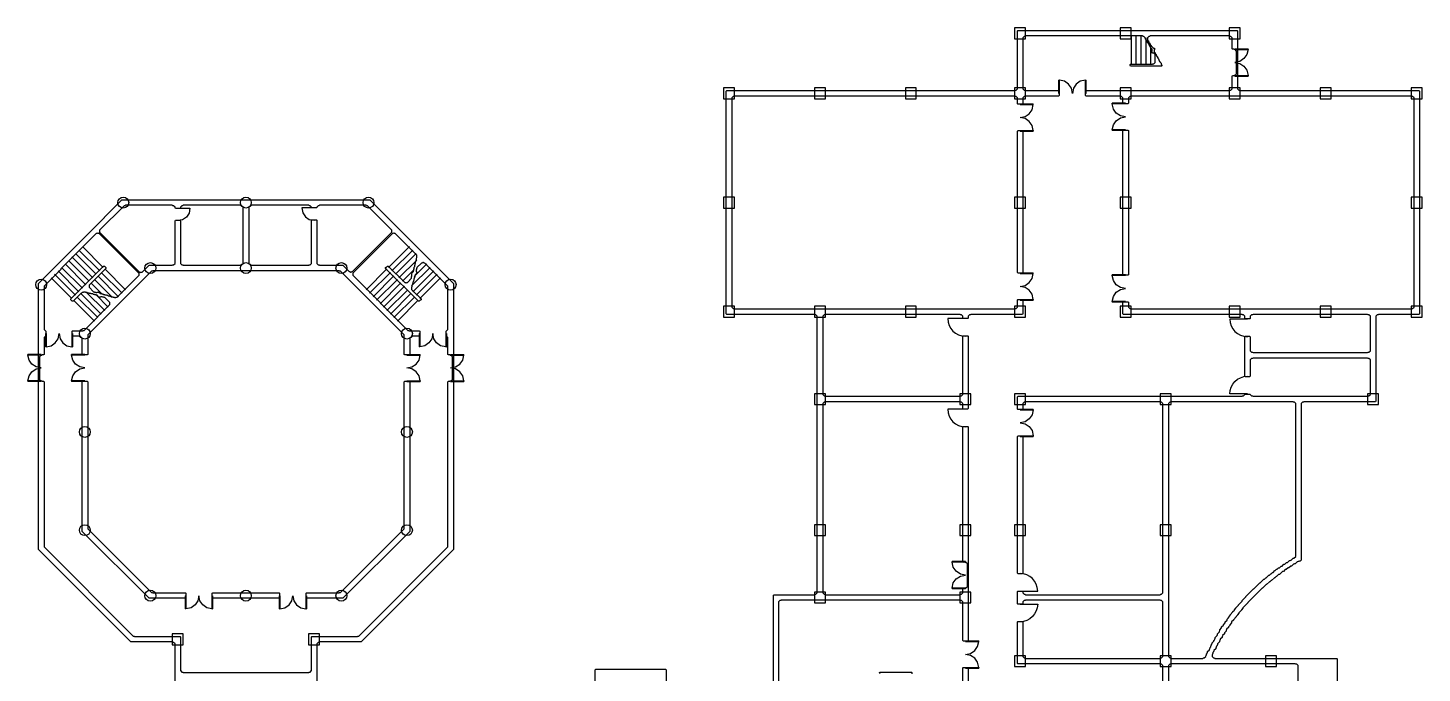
# Model space of a CAD drawing. Header units: metres. Extents: x 17250 to 146550, y 15000 to 99000.
# Drawn here: x 69919 to 146550, y 63545 to 99000 of the extents above; entities that cross this region are included whole.
import ezdxf

# ---------------------------------------------------------------- set-up
doc = ezdxf.new("R2010")
doc.units = ezdxf.units.M
for name, color, linetype in [('COL', 5, 'Continuous'), ('DOOR', 30, 'Continuous'), ('STAIR', 7, 'Continuous'), ('WALL', 8, 'Continuous')]:
    doc.layers.add(name, color=color, linetype=linetype)

msp = doc.modelspace()

# ---------------------------------------------------------------- linework, layer by layer
at = {"layer": 'COL'}
for points in [[(124750, 98400), (124750, 99000), (124150, 99000), (124150, 98400), (124750, 98400)], [(130550, 98400), (130550, 99000), (129950, 99000), (129950, 98400), (130550, 98400)], [(136550, 98400), (136550, 99000), (135950, 99000), (135950, 98400), (136550, 98400)], [(108750, 95100), (108750, 95700), (108150, 95700), (108150, 95100), (108750, 95100)], [(113750, 95100), (113750, 95700), (113150, 95700), (113150, 95100), (113750, 95100)], [(118750, 95100), (118750, 95700), (118150, 95700), (118150, 95100), (118750, 95100)], [(124750, 95100), (124750, 95700), (124150, 95700), (124150, 95100), (124750, 95100)], [(130550, 95100), (130550, 95700), (129950, 95700), (129950, 95100), (130550, 95100)], [(136550, 95100), (136550, 95700), (135950, 95700), (135950, 95100), (136550, 95100)], [(141550, 95100), (141550, 95700), (140950, 95700), (140950, 95100), (141550, 95100)], [(146550, 95100), (146550, 95700), (145950, 95700), (145950, 95100), (146550, 95100)], [(75459, 89400), (75435, 89283), (75371, 89188), (75276, 89124), (75159, 89100), (75042, 89124), (74947, 89188), (74883, 89283), (74859, 89400), (74883, 89517), (74947, 89612), (75042, 89676), (75159, 89700), (75276, 89676), (75371, 89612), (75435, 89517), (75459, 89400)], [(82200, 89400), (82176, 89283), (82112, 89188), (82017, 89124), (81900, 89100), (81783, 89124), (81688, 89188), (81624, 89283), (81600, 89400), (81624, 89517), (81688, 89612), (81783, 89676), (81900, 89700), (82017, 89676), (82112, 89612), (82176, 89517), (82200, 89400)], [(88941, 89400), (88917, 89283), (88853, 89188), (88758, 89124), (88641, 89100), (88524, 89124), (88429, 89188), (88365, 89283), (88341, 89400), (88365, 89517), (88429, 89612), (88524, 89676), (88641, 89700), (88758, 89676), (88853, 89612), (88917, 89517), (88941, 89400)], [(108750, 89100), (108750, 89700), (108150, 89700), (108150, 89100), (108750, 89100)], [(124750, 89100), (124750, 89700), (124150, 89700), (124150, 89100), (124750, 89100)], [(130550, 89100), (130550, 89700), (129950, 89700), (129950, 89100), (130550, 89100)], [(146550, 89100), (146550, 89700), (145950, 89700), (145950, 89100), (146550, 89100)], [(76950, 85800), (76926, 85683), (76862, 85588), (76767, 85524), (76650, 85500), (76533, 85524), (76438, 85588), (76374, 85683), (76350, 85800), (76374, 85917), (76438, 86012), (76533, 86076), (76650, 86100), (76767, 86076), (76862, 86012), (76926, 85917), (76950, 85800)], [(82200, 85800), (82176, 85683), (82112, 85588), (82017, 85524), (81900, 85500), (81783, 85524), (81688, 85588), (81624, 85683), (81600, 85800), (81624, 85917), (81688, 86012), (81783, 86076), (81900, 86100), (82017, 86076), (82112, 86012), (82176, 85917), (82200, 85800)], [(87450, 85800), (87426, 85683), (87362, 85588), (87267, 85524), (87150, 85500), (87033, 85524), (86938, 85588), (86874, 85683), (86850, 85800), (86874, 85917), (86938, 86012), (87033, 86076), (87150, 86100), (87267, 86076), (87362, 86012), (87426, 85917), (87450, 85800)], [(70950, 84891), (70926, 84774), (70862, 84679), (70767, 84615), (70650, 84591), (70533, 84615), (70438, 84679), (70374, 84774), (70350, 84891), (70374, 85008), (70438, 85103), (70533, 85167), (70650, 85191), (70767, 85167), (70862, 85103), (70926, 85008), (70950, 84891)], [(93450, 84891), (93426, 84774), (93362, 84679), (93267, 84615), (93150, 84591), (93033, 84615), (92938, 84679), (92874, 84774), (92850, 84891), (92874, 85008), (92938, 85103), (93033, 85167), (93150, 85191), (93267, 85167), (93362, 85103), (93426, 85008), (93450, 84891)], [(108750, 83100), (108750, 83700), (108150, 83700), (108150, 83100), (108750, 83100)], [(113750, 83100), (113750, 83700), (113150, 83700), (113150, 83100), (113750, 83100)], [(118750, 83100), (118750, 83700), (118150, 83700), (118150, 83100), (118750, 83100)], [(124750, 83100), (124750, 83700), (124150, 83700), (124150, 83100), (124750, 83100)], [(130550, 83100), (130550, 83700), (129950, 83700), (129950, 83100), (130550, 83100)], [(136550, 83100), (136550, 83700), (135950, 83700), (135950, 83100), (136550, 83100)], [(141550, 83100), (141550, 83700), (140950, 83700), (140950, 83100), (141550, 83100)], [(146550, 83100), (146550, 83700), (145950, 83700), (145950, 83100), (146550, 83100)], [(73350, 82200), (73326, 82083), (73262, 81988), (73167, 81924), (73050, 81900), (72933, 81924), (72838, 81988), (72774, 82083), (72750, 82200), (72774, 82317), (72838, 82412), (72933, 82476), (73050, 82500), (73167, 82476), (73262, 82412), (73326, 82317), (73350, 82200)], [(91050, 82200), (91026, 82083), (90962, 81988), (90867, 81924), (90750, 81900), (90633, 81924), (90538, 81988), (90474, 82083), (90450, 82200), (90474, 82317), (90538, 82412), (90633, 82476), (90750, 82500), (90867, 82476), (90962, 82412), (91026, 82317), (91050, 82200)], [(113750, 78300), (113750, 78900), (113150, 78900), (113150, 78300), (113750, 78300)], [(121750, 78300), (121750, 78900), (121150, 78900), (121150, 78300), (121750, 78300)], [(124750, 78300), (124750, 78900), (124150, 78900), (124150, 78300), (124750, 78300)], [(132750, 78300), (132750, 78900), (132150, 78900), (132150, 78300), (132750, 78300)], [(144150, 78300), (144150, 78900), (143550, 78900), (143550, 78300), (144150, 78300)], [(73350, 76800), (73326, 76683), (73262, 76588), (73167, 76524), (73050, 76500), (72933, 76524), (72838, 76588), (72774, 76683), (72750, 76800), (72774, 76917), (72838, 77012), (72933, 77076), (73050, 77100), (73167, 77076), (73262, 77012), (73326, 76917), (73350, 76800)], [(91050, 76800), (91026, 76683), (90962, 76588), (90867, 76524), (90750, 76500), (90633, 76524), (90538, 76588), (90474, 76683), (90450, 76800), (90474, 76917), (90538, 77012), (90633, 77076), (90750, 77100), (90867, 77076), (90962, 77012), (91026, 76917), (91050, 76800)], [(73350, 71400), (73326, 71283), (73262, 71188), (73167, 71124), (73050, 71100), (72933, 71124), (72838, 71188), (72774, 71283), (72750, 71400), (72774, 71517), (72838, 71612), (72933, 71676), (73050, 71700), (73167, 71676), (73262, 71612), (73326, 71517), (73350, 71400)], [(91050, 71400), (91026, 71283), (90962, 71188), (90867, 71124), (90750, 71100), (90633, 71124), (90538, 71188), (90474, 71283), (90450, 71400), (90474, 71517), (90538, 71612), (90633, 71676), (90750, 71700), (90867, 71676), (90962, 71612), (91026, 71517), (91050, 71400)], [(113750, 71100), (113750, 71700), (113150, 71700), (113150, 71100), (113750, 71100)], [(121750, 71100), (121750, 71700), (121150, 71700), (121150, 71100), (121750, 71100)], [(124750, 71100), (124750, 71700), (124150, 71700), (124150, 71100), (124750, 71100)], [(132750, 71100), (132750, 71700), (132150, 71700), (132150, 71100), (132750, 71100)], [(76950, 67800), (76926, 67683), (76862, 67588), (76767, 67524), (76650, 67500), (76533, 67524), (76438, 67588), (76374, 67683), (76350, 67800), (76374, 67917), (76438, 68012), (76533, 68076), (76650, 68100), (76767, 68076), (76862, 68012), (76926, 67917), (76950, 67800)], [(82200, 67800), (82176, 67683), (82112, 67588), (82017, 67524), (81900, 67500), (81783, 67524), (81688, 67588), (81624, 67683), (81600, 67800), (81624, 67917), (81688, 68012), (81783, 68076), (81900, 68100), (82017, 68076), (82112, 68012), (82176, 67917), (82200, 67800)], [(87450, 67800), (87426, 67683), (87362, 67588), (87267, 67524), (87150, 67500), (87033, 67524), (86938, 67588), (86874, 67683), (86850, 67800), (86874, 67917), (86938, 68012), (87033, 68076), (87150, 68100), (87267, 68076), (87362, 68012), (87426, 67917), (87450, 67800)], [(113150, 67400), (113750, 67400), (113750, 68000), (113150, 68000), (113150, 67400)], [(121150, 67400), (121750, 67400), (121750, 68000), (121150, 68000), (121150, 67400)], [(77850, 65100), (78450, 65100), (78450, 65700), (77850, 65700), (77850, 65100)], [(85950, 65100), (85950, 65700), (85350, 65700), (85350, 65100), (85950, 65100)], [(124750, 63900), (124750, 64500), (124150, 64500), (124150, 63900), (124750, 63900)], [(132750, 63900), (132750, 64500), (132150, 64500), (132150, 63900), (132750, 63900)], [(138550, 63900), (138550, 64500), (137950, 64500), (137950, 63900), (138550, 63900)]]:
    msp.add_lwpolyline(points, close=True, dxfattribs=at)
at = {"layer": 'DOOR'}
for points in [[(136250, 97856), (136981, 97856)], [(136250, 97856), (136250, 97818)], [(136981, 97818), (136918, 97540), (136760, 97314), (136530, 97162), (136250, 97106)], [(136250, 97818), (136981, 97818)], [(136981, 97818), (136981, 97856)], [(136250, 97106), (136530, 97050), (136760, 96898), (136918, 96672), (136981, 96393)], [(126578, 95400), (126578, 96131)], [(126616, 96131), (126578, 96131)], [(126616, 95400), (126616, 96131)], [(127328, 95400), (127273, 95680), (127121, 95910), (126894, 96068), (126616, 96131)], [(128041, 96131), (127762, 96068), (127536, 95910), (127384, 95680), (127328, 95400)], [(128041, 95400), (128041, 96131)], [(128041, 96131), (128078, 96131)], [(128078, 95400), (128078, 96131)], [(136250, 96393), (136981, 96393)], [(136250, 96356), (136250, 96393)], [(136250, 96356), (136981, 96356)], [(136981, 96393), (136981, 96356)], [(126578, 95400), (126616, 95400)], [(128078, 95400), (128041, 95400)], [(124450, 94820), (125181, 94820)], [(124450, 94820), (124450, 94782)], [(124450, 94782), (125181, 94782)], [(124450, 94070), (124730, 94125), (124960, 94277), (125118, 94504), (125181, 94782)], [(125181, 94782), (125181, 94820)], [(130250, 94858), (129519, 94858)], [(129519, 94820), (129519, 94858)], [(130250, 94820), (129519, 94820)], [(130250, 94108), (129970, 94163), (129740, 94315), (129582, 94541), (129519, 94820)], [(130250, 94858), (130250, 94820)], [(125181, 93357), (125118, 93636), (124960, 93862), (124730, 94014), (124450, 94070)], [(129519, 93395), (129582, 93674), (129740, 93900), (129970, 94052), (130250, 94108)], [(124450, 93357), (125181, 93357)], [(124450, 93320), (124450, 93357)], [(124450, 93320), (125181, 93320)], [(125181, 93357), (125181, 93320)], [(130250, 93395), (129519, 93395)], [(129519, 93395), (129519, 93358)], [(130250, 93358), (129519, 93358)], [(130250, 93358), (130250, 93395)], [(78150, 89086), (78829, 89086)], [(78829, 89086), (78776, 88822), (78630, 88606), (78414, 88461), (78150, 88407)], [(85650, 89106), (84971, 89106)], [(84971, 89106), (85024, 88842), (85170, 88626), (85386, 88480), (85650, 88427)], [(124450, 85545), (125181, 85545)], [(124450, 85545), (124450, 85507)], [(124450, 85507), (125181, 85507)], [(124450, 84795), (124730, 84851), (124960, 85003), (125118, 85229), (125181, 85507)], [(125181, 85507), (125181, 85545)], [(130250, 85432), (129519, 85432)], [(129519, 85394), (129519, 85432)], [(130250, 85394), (129519, 85394)], [(130250, 84682), (129970, 84738), (129740, 84890), (129582, 85116), (129519, 85394)], [(130250, 85432), (130250, 85394)], [(125181, 84082), (125118, 84361), (124960, 84587), (124730, 84739), (124450, 84795)], [(129519, 83969), (129582, 84248), (129740, 84474), (129970, 84626), (130250, 84682)], [(124450, 84082), (125181, 84082)], [(124450, 84045), (124450, 84082)], [(124450, 84045), (125181, 84045)], [(125181, 84082), (125181, 84045)], [(130250, 83969), (129519, 83969)], [(129519, 83969), (129519, 83932)], [(130250, 83932), (129519, 83932)], [(130250, 83932), (130250, 83969)], [(121450, 83029), (120480, 83029)], [(120480, 83029), (120500, 82834), (120556, 82651), (120646, 82487), (120764, 82343), (120908, 82225), (121072, 82135), (121255, 82079), (121450, 82059)], [(136950, 83002), (135980, 83002)], [(135980, 83002), (136000, 82807), (136056, 82624), (136146, 82460), (136264, 82316), (136408, 82198), (136572, 82108), (136755, 82052), (136950, 82032)], [(70880, 82200), (70880, 81469)], [(70880, 82200), (70918, 82200)], [(70918, 81469), (71196, 81532), (71423, 81690), (71575, 81920), (71630, 82200)], [(70918, 82200), (70918, 81469)], [(71630, 82200), (71686, 81920), (71838, 81690), (72064, 81532), (72343, 81469)], [(72343, 82200), (72343, 81469)], [(72380, 82200), (72343, 82200)], [(72380, 82200), (72380, 81469)], [(91420, 82200), (91420, 81469)], [(91420, 82200), (91457, 82200)], [(91457, 82200), (91457, 81469)], [(92170, 82200), (92114, 81920), (91962, 81690), (91736, 81532), (91457, 81469)], [(92882, 81469), (92604, 81532), (92377, 81690), (92225, 81920), (92170, 82200)], [(92882, 82200), (92882, 81469)], [(92920, 82200), (92882, 82200)], [(92920, 82200), (92920, 81469)], [(70918, 81469), (70880, 81469)], [(72343, 81469), (72380, 81469)], [(91457, 81469), (91420, 81469)], [(92882, 81469), (92920, 81469)], [(70650, 81061), (69919, 81061)], [(69919, 81024), (69919, 81061)], [(70650, 81024), (69919, 81024)], [(70650, 80311), (70370, 80367), (70140, 80519), (69982, 80745), (69919, 81024)], [(70650, 81061), (70650, 81024)], [(73050, 81061), (72319, 81061)], [(72319, 81024), (72319, 81061)], [(73050, 81024), (72319, 81024)], [(73050, 80311), (72770, 80367), (72540, 80519), (72382, 80745), (72319, 81024)], [(73050, 81061), (73050, 81024)], [(90750, 81061), (91481, 81061)], [(90750, 81061), (90750, 81024)], [(90750, 81024), (91481, 81024)], [(90750, 80311), (91030, 80367), (91260, 80519), (91418, 80745), (91481, 81024)], [(91481, 81024), (91481, 81061)], [(93150, 81061), (93881, 81061)], [(93150, 81061), (93150, 81024)], [(93150, 81024), (93881, 81024)], [(93150, 80311), (93430, 80367), (93660, 80519), (93818, 80745), (93881, 81024)], [(93881, 81024), (93881, 81061)], [(69919, 79599), (69982, 79877), (70140, 80104), (70370, 80256), (70650, 80311)], [(72319, 79599), (72382, 79877), (72540, 80104), (72770, 80256), (73050, 80311)], [(91481, 79599), (91418, 79877), (91260, 80104), (91030, 80256), (90750, 80311)], [(93881, 79599), (93818, 79877), (93660, 80104), (93430, 80256), (93150, 80311)], [(135980, 78885), (136000, 79081), (136056, 79263), (136146, 79428), (136264, 79571), (136408, 79690), (136572, 79779), (136755, 79836), (136950, 79855)], [(70650, 79599), (69919, 79599)], [(69919, 79599), (69919, 79561)], [(70650, 79561), (69919, 79561)], [(70650, 79561), (70650, 79599)], [(73050, 79599), (72319, 79599)], [(72319, 79599), (72319, 79561)], [(73050, 79561), (72319, 79561)], [(73050, 79561), (73050, 79599)], [(90750, 79599), (91481, 79599)], [(90750, 79561), (90750, 79599)], [(90750, 79561), (91481, 79561)], [(91481, 79599), (91481, 79561)], [(93150, 79599), (93881, 79599)], [(93150, 79561), (93150, 79599)], [(93150, 79561), (93881, 79561)], [(93881, 79599), (93881, 79561)], [(136950, 78885), (135980, 78885)], [(121450, 78047), (120480, 78047)], [(120480, 78047), (120500, 77851), (120556, 77669), (120646, 77504), (120764, 77361), (120908, 77242), (121072, 77153), (121255, 77096), (121450, 77077)], [(124450, 78053), (125181, 78053)], [(124450, 78053), (124450, 78015)], [(125181, 78015), (125118, 77737), (124960, 77510), (124730, 77358), (124450, 77303)], [(124450, 78015), (125181, 78015)], [(125181, 78015), (125181, 78053)], [(124450, 77303), (124730, 77247), (124960, 77095), (125118, 76869), (125181, 76590)], [(124450, 76590), (125181, 76590)], [(124450, 76553), (124450, 76590)], [(124450, 76553), (125181, 76553)], [(125181, 76590), (125181, 76553)], [(121450, 69684), (120719, 69684)], [(120719, 69646), (120719, 69684)], [(121450, 69646), (120719, 69646)], [(121450, 68934), (121170, 68989), (120940, 69141), (120782, 69368), (120719, 69646)], [(121450, 69684), (121450, 69646)], [(125420, 68051), (125400, 68247), (125344, 68429), (125254, 68594), (125136, 68737), (124992, 68856), (124828, 68945), (124645, 69002), (124450, 69021)], [(120719, 68221), (120782, 68500), (120940, 68726), (121170, 68878), (121450, 68934)], [(121450, 68221), (120719, 68221)], [(120719, 68221), (120719, 68184)], [(121450, 68184), (121450, 68221)], [(78572, 67800), (78572, 67069)], [(78572, 67800), (78609, 67800)], [(78609, 67800), (78609, 67069)], [(79322, 67800), (79266, 67520), (79114, 67290), (78888, 67132), (78609, 67069)], [(80034, 67069), (79756, 67132), (79529, 67290), (79377, 67520), (79322, 67800)], [(80034, 67800), (80034, 67069)], [(80072, 67800), (80034, 67800)], [(80072, 67800), (80072, 67069)], [(83728, 67800), (83728, 67069)], [(83728, 67800), (83766, 67800)], [(83766, 67069), (84044, 67132), (84271, 67290), (84423, 67520), (84478, 67800)], [(83766, 67800), (83766, 67069)], [(84478, 67800), (84534, 67520), (84686, 67290), (84912, 67132), (85191, 67069)], [(85191, 67800), (85191, 67069)], [(85228, 67800), (85191, 67800)], [(85228, 67800), (85228, 67069)], [(121450, 68184), (120719, 68184)], [(124450, 68051), (125420, 68051)], [(78609, 67069), (78572, 67069)], [(80034, 67069), (80072, 67069)], [(83766, 67069), (83728, 67069)], [(85191, 67069), (85228, 67069)], [(124450, 67337), (125420, 67337)], [(125420, 67337), (125400, 67141), (125344, 66959), (125254, 66795), (125136, 66651), (124992, 66533), (124828, 66443), (124645, 66387), (124450, 66367)], [(121450, 65322), (122181, 65322)], [(121450, 65322), (121450, 65285)], [(121450, 65285), (122181, 65285)], [(121450, 64572), (121730, 64628), (121960, 64780), (122118, 65006), (122181, 65285)], [(122181, 65285), (122181, 65322)], [(122181, 63860), (122118, 64138), (121960, 64365), (121730, 64517), (121450, 64572)], [(121450, 63860), (122181, 63860)], [(121450, 63822), (121450, 63860)], [(121450, 63822), (122181, 63822)], [(122181, 63860), (122181, 63822)]]:
    msp.add_lwpolyline(points, dxfattribs=at)
at = {"layer": 'STAIR'}
for p, q in [((130550, 98580), (130550, 96990)), ((130820, 98580), (130820, 96990)), ((131090, 98580), (131090, 96990)), ((131360, 98456), (131360, 96990)), ((131630, 97989), (131630, 96990)), ((73678, 85458), (72532, 86604)), ((73869, 85649), (72723, 86794)), ((74059, 85840), (72914, 86985)), ((89741, 85840), (90886, 86985)), ((89931, 85649), (91077, 86794)), ((90122, 85458), (91268, 86604)), ((72914, 84694), (71768, 85840)), ((73105, 84885), (71959, 86031)), ((73296, 85076), (72150, 86222)), ((73487, 85267), (72341, 86413)), ((90313, 85267), (91290, 86244)), ((91012, 84821), (92032, 85840)), ((91152, 85342), (91841, 86031)), ((72341, 84122), (71196, 85267)), ((72532, 84313), (71387, 85458)), ((72723, 84503), (71577, 85649)), ((73572, 85182), (74548, 84205)), ((73762, 85373), (74908, 84228)), ((73953, 85564), (75099, 84419)), ((74144, 85755), (75290, 84610)), ((89656, 85755), (88510, 84610)), ((89847, 85564), (88701, 84419)), ((90038, 85373), (88892, 84228)), ((90228, 85182), (89083, 84037)), ((90504, 85076), (91150, 85722)), ((91077, 84503), (92223, 85649)), ((91268, 84313), (92413, 85458)), ((91459, 84122), (92604, 85267)), ((72808, 84419), (73953, 83273)), ((73125, 84483), (74144, 83464)), ((73381, 84991), (74027, 84345)), ((73647, 84344), (74335, 83655)), ((90419, 84991), (89274, 83846)), ((90610, 84800), (89465, 83655)), ((90801, 84610), (89656, 83464)), ((90992, 84419), (89847, 83273)), ((72426, 84037), (73572, 82891)), ((72617, 84228), (73762, 83082)), ((91183, 84228), (90038, 83082)), ((91374, 84037), (90228, 82891))]:
    msp.add_line(p, q, dxfattribs=at)
at = {"layer": 'WALL'}
for points in [[(110905, 62055), (110905, 67830), (110930, 67855), (113155, 67855), (113180, 67880), (113230, 67880), (113305, 67955), (113305, 83155), (113230, 83230), (113180, 83230), (113155, 83255), (108330, 83255), (108305, 83280), (108305, 95530), (108330, 95555), (124155, 95555), (124180, 95580), (124230, 95580), (124305, 95655), (124305, 98830), (124330, 98855), (136380, 98855), (136405, 98830), (136405, 95655), (136480, 95580), (136530, 95580), (136555, 95555), (146380, 95555), (146405, 95530), (146405, 83280), (146380, 83255), (144155, 83255), (144130, 83230), (144080, 83230), (144005, 83155), (144005, 78480), (143980, 78455), (140055, 78455), (140030, 78430), (139980, 78430), (139905, 78355), (139905, 69755), (139855, 69705), (139805, 69705), (139780, 69680), (139730, 69680), (139705, 69655), (139680, 69655), (139580, 69555), (139530, 69555), (139505, 69530), (139480, 69530), (139380, 69430), (139330, 69430), (139230, 69330), (139180, 69330), (139080, 69230), (139030, 69230), (138930, 69130), (138880, 69130), (138705, 68955), (138655, 68955), (138555, 68855), (138530, 68855), (138455, 68780), (138430, 68780), (138280, 68630), (138255, 68630), (138180, 68555), (138155, 68555), (138005, 68405), (137980, 68405), (137780, 68205), (137755, 68205), (136980, 67430), (136980, 67405), (136705, 67130), (136705, 67105), (136630, 67030), (136630, 67005), (136480, 66855), (136480, 66830), (136405, 66755), (136405, 66730), (136330, 66655), (136330, 66630), (136180, 66480), (136180, 66455), (136080, 66355), (136080, 66305), (135980, 66205), (135980, 66155), (135905, 66080), (135905, 66055), (135805, 65955), (135805, 65930), (135780, 65905), (135780, 65855), (135680, 65755), (135680, 65705), (135580, 65605), (135580, 65580), (135555, 65555), (135555, 65505), (135455, 65405), (135455, 65380), (135430, 65355), (135430, 65330), (135405, 65305), (135405, 65255), (135305, 65155), (135305, 65105), (135280, 65080), (135280, 65055), (135255, 65030), (135255, 65005), (135230, 64980), (135230, 64955), (135205, 64930), (135205, 64880), (135105, 64780), (135105, 64755), (135080, 64730), (135080, 64705), (135055, 64680), (135055, 64630), (135030, 64605), (135030, 64580), (135005, 64555), (135005, 64455), (135080, 64380), (135130, 64380), (135155, 64355), (141855, 64355), (141880, 64330), (141880, 49680)], [(132305, 60530), (132305, 63955), (132230, 64030), (132180, 64030), (132155, 64055), (124330, 64055), (124305, 64080), (124305, 66355), (124330, 66380), (124580, 66380), (124605, 66355), (124605, 64455), (124680, 64380), (124730, 64380), (124755, 64355), (132155, 64355), (132180, 64380), (132230, 64380), (132305, 64455), (132305, 67455), (132230, 67530), (132180, 67530), (132155, 67555), (124755, 67555), (124730, 67530), (124680, 67530), (124605, 67455), (124605, 67355), (124580, 67330), (124330, 67330), (124305, 67355), (124305, 68030), (124330, 68055), (124580, 68055), (124605, 68030), (124605, 67955), (124680, 67880), (124730, 67880), (124755, 67855), (132155, 67855), (132180, 67880), (132230, 67880), (132305, 67955), (132305, 78355), (132230, 78430), (132180, 78430), (132155, 78455), (124755, 78455), (124730, 78430), (124680, 78430), (124605, 78355), (124605, 78055), (124580, 78030), (124330, 78030), (124305, 78055), (124305, 78730), (124330, 78755), (136655, 78755), (136680, 78780), (136730, 78780), (136830, 78880), (137080, 78880), (137180, 78780), (137230, 78780), (137255, 78755), (143555, 78755), (143580, 78780), (143630, 78780), (143705, 78855), (143705, 80755), (143630, 80830), (143580, 80830), (143555, 80855), (137255, 80855), (137230, 80830), (137180, 80830), (137105, 80755), (137105, 79855), (137080, 79830), (136830, 79830), (136805, 79855), (136805, 82030), (136830, 82055), (137080, 82055), (137105, 82030), (137105, 81255), (137180, 81180), (137230, 81180), (137255, 81155), (143555, 81155), (143580, 81180), (143630, 81180), (143705, 81255), (143705, 83155), (143630, 83230), (143580, 83230), (143555, 83255), (137255, 83255), (137230, 83230), (137180, 83230), (137105, 83155), (137105, 83030), (137080, 83005), (136830, 83005), (136805, 83030), (136805, 83155), (136730, 83230), (136680, 83230), (136655, 83255), (130130, 83255), (130105, 83280), (130105, 83930), (130130, 83955), (130380, 83955), (130405, 83930), (130405, 83655), (130480, 83580), (130530, 83580), (130555, 83555), (145955, 83555), (145980, 83580), (146030, 83580), (146105, 83655), (146105, 95155), (146030, 95230), (145980, 95230), (145955, 95255), (130555, 95255), (130530, 95230), (130480, 95230), (130405, 95155), (130405, 94855), (130380, 94830), (130130, 94830), (130105, 94855), (130105, 95155), (130030, 95230), (129980, 95230), (129955, 95255), (128080, 95255), (128055, 95280), (128055, 95530), (128080, 95555), (135955, 95555), (135980, 95580), (136030, 95580), (136105, 95655), (136105, 96355), (136130, 96380), (136205, 96380), (136230, 96405), (136280, 96405), (136355, 96480), (136355, 97730), (136280, 97805), (136230, 97805), (136205, 97830), (136130, 97830), (136105, 97855), (136105, 98455), (136030, 98530), (135980, 98530), (135955, 98555), (131605, 98555), (131580, 98530), (131530, 98530), (131455, 98455), (131455, 98330), (131505, 98280), (131505, 98255), (131530, 98230), (131530, 98205), (131580, 98155), (131580, 98130), (131605, 98105), (131605, 98080), (131655, 98030), (131655, 98005), (131780, 97880), (131830, 97880), (131855, 97855), (131855, 97830), (131830, 97805), (131830, 97680), (131880, 97630), (131880, 97605), (131905, 97580), (131905, 97555), (131930, 97530), (131930, 97505), (131955, 97480), (131955, 97455), (131980, 97430), (131980, 97405), (132030, 97355), (132030, 97330), (132055, 97305), (132055, 97280), (132080, 97255), (132080, 97230), (132105, 97205), (132105, 97180), (132130, 97155), (132130, 97130), (132205, 97055), (132205, 97005), (132230, 96980), (132230, 96955), (132255, 96930), (132230, 96905), (130530, 96905), (130505, 96930), (130505, 96980), (130530, 97005), (131730, 97005), (131755, 97030), (131805, 97030), (131880, 97105), (131880, 97530), (131805, 97605), (131755, 97605), (131730, 97630), (131680, 97630), (131655, 97655), (131655, 97680), (131705, 97730), (131705, 97830), (131655, 97880), (131655, 97905), (131630, 97930), (131630, 97955), (131580, 98005), (131580, 98030), (131555, 98055), (131555, 98080), (131505, 98130), (131505, 98155), (131480, 98180), (131480, 98205), (131430, 98255), (131430, 98280), (131405, 98305), (131405, 98330), (131355, 98380), (131355, 98405), (131330, 98430), (131330, 98455), (131255, 98530), (131205, 98530), (131180, 98555), (124755, 98555), (124730, 98530), (124680, 98530), (124605, 98455), (124605, 95655), (124680, 95580), (124730, 95580), (124755, 95555), (126580, 95555), (126605, 95530), (126605, 95280), (126580, 95255), (124755, 95255), (124730, 95230), (124680, 95230), (124605, 95155), (124605, 94830), (124580, 94805), (124330, 94805), (124305, 94830), (124305, 95155), (124230, 95230), (124180, 95230), (124155, 95255), (108755, 95255), (108730, 95230), (108680, 95230), (108605, 95155), (108605, 83655), (108680, 83580), (108730, 83580), (108755, 83555), (124155, 83555), (124180, 83580), (124230, 83580), (124305, 83655), (124305, 84055), (124330, 84080), (124580, 84080), (124605, 84055), (124605, 83280), (124580, 83255), (121755, 83255), (121730, 83230), (121680, 83230), (121605, 83155), (121605, 83055), (121580, 83030), (121330, 83030), (121305, 83055), (121305, 83155), (121230, 83230), (121180, 83230), (121155, 83255), (113755, 83255), (113730, 83230), (113680, 83230), (113605, 83155), (113605, 78855), (113680, 78780), (113730, 78780), (113755, 78755), (121155, 78755), (121180, 78780), (121230, 78780), (121305, 78855), (121305, 82055), (121330, 82080), (121580, 82080), (121605, 82055), (121605, 78080), (121580, 78055), (121330, 78055), (121305, 78080), (121305, 78355), (121230, 78430), (121180, 78430), (121155, 78455), (113755, 78455), (113730, 78430), (113680, 78430), (113605, 78355), (113605, 67955), (113680, 67880), (113730, 67880), (113755, 67855), (121155, 67855), (121180, 67880), (121230, 67880), (121305, 67955), (121305, 68180), (121330, 68205), (121405, 68205), (121430, 68230), (121480, 68230), (121555, 68305), (121555, 69555), (121480, 69630), (121430, 69630), (121405, 69655), (121355, 69655), (121330, 69630), (121305, 69655), (121305, 77080), (121330, 77105), (121580, 77105), (121605, 77080), (121605, 65330), (121580, 65305), (121330, 65305), (121305, 65330), (121305, 67455), (121230, 67530), (121180, 67530), (121155, 67555), (111330, 67555), (111305, 67530), (111255, 67530), (111180, 67455), (111180, 62055)], [(78005, 62055), (78005, 65155), (77930, 65230), (77880, 65230), (77855, 65255), (75580, 65255), (70505, 70330), (70505, 84955), (74130, 88580), (74130, 88605), (75080, 89555), (88705, 89555), (93305, 84955), (93305, 70330), (88230, 65255), (85955, 65255), (85930, 65230), (85880, 65230), (85805, 65155), (85805, 62055)], [(101105, 62055), (101105, 63730), (101130, 63755), (104980, 63755), (105005, 63730), (105005, 62055)], [(116755, 63530), (116730, 63555), (116730, 63580), (116755, 63605), (118480, 63605), (118505, 63580), (118505, 63505)], [(121305, 62055), (121305, 63830), (121330, 63855), (121580, 63855), (121605, 63830), (121605, 61680)], [(139730, 50055), (139730, 63955), (139655, 64030), (139605, 64030), (139580, 64055), (132755, 64055), (132730, 64030), (132680, 64030), (132605, 63955), (132605, 60530)]]:
    msp.add_lwpolyline(points, dxfattribs=at)
for points in [[(124330, 85530), (124305, 85555), (124305, 93330), (124330, 93355), (124580, 93355), (124605, 93330), (124605, 85555), (124580, 85530)], [(130130, 85405), (130105, 85430), (130105, 93355), (130130, 93380), (130380, 93380), (130405, 93355), (130405, 85430), (130380, 85405)], [(76105, 85580), (76130, 85555), (76155, 85580), (76205, 85580), (76580, 85955), (77855, 85955), (77880, 85980), (77930, 85980), (78005, 86055), (78005, 88405), (78030, 88430), (78280, 88430), (78305, 88405), (78305, 86055), (78380, 85980), (78430, 85980), (78455, 85955), (81605, 85955), (81630, 85980), (81680, 85980), (81755, 86055), (81755, 89155), (81680, 89230), (81630, 89230), (81605, 89255), (78455, 89255), (78430, 89230), (78380, 89230), (78305, 89155), (78305, 89105), (78280, 89080), (78030, 89080), (78005, 89105), (78005, 89155), (77930, 89230), (77880, 89230), (77855, 89255), (75280, 89255), (75255, 89230), (75205, 89230), (73855, 87880), (73855, 87780), (76055, 85580)], [(87630, 85605), (87655, 85580), (87680, 85580), (87705, 85605), (87755, 85605), (89930, 87780), (89930, 87880), (88580, 89230), (88530, 89230), (88505, 89255), (85955, 89255), (85930, 89230), (85880, 89230), (85805, 89155), (85805, 89130), (85780, 89105), (85530, 89105), (85505, 89130), (85505, 89155), (85430, 89230), (85380, 89230), (85355, 89255), (82205, 89255), (82180, 89230), (82130, 89230), (82055, 89155), (82055, 86055), (82130, 85980), (82180, 85980), (82205, 85955), (85355, 85955), (85380, 85980), (85430, 85980), (85505, 86055), (85505, 88430), (85530, 88455), (85780, 88455), (85805, 88430), (85805, 86055), (85880, 85980), (85930, 85980), (85955, 85955), (87230, 85955), (87580, 85605)], [(78430, 63605), (78455, 63580), (85355, 63580), (85380, 63605), (85430, 63605), (85505, 63680), (85505, 65530), (85530, 65555), (88030, 65555), (88055, 65580), (88105, 65580), (93005, 70480), (93005, 79555), (93030, 79580), (93105, 79580), (93130, 79605), (93180, 79605), (93255, 79680), (93255, 80930), (93180, 81005), (93130, 81005), (93105, 81030), (93030, 81030), (93005, 81055), (93005, 81980), (92905, 82080), (92905, 82330), (93005, 82430), (93005, 84805), (91730, 86080), (91680, 86080), (91655, 86105), (91630, 86105), (91605, 86080), (91555, 86080), (91305, 85830), (91305, 85805), (91280, 85780), (91280, 85730), (91255, 85705), (91255, 85605), (91305, 85555), (91305, 85530), (91205, 85430), (91205, 85405), (91180, 85380), (91180, 85305), (91155, 85280), (91155, 85230), (91130, 85205), (91130, 85130), (91105, 85105), (91105, 85055), (91080, 85030), (91080, 84955), (91055, 84930), (91055, 84880), (91030, 84855), (91030, 84780), (91005, 84755), (91005, 84630), (91530, 84105), (91530, 84055), (91505, 84030), (91480, 84030), (91430, 83980), (91380, 83980), (89580, 85780), (89580, 85830), (89605, 85855), (89630, 85855), (89680, 85905), (89730, 85905), (90630, 85005), (90680, 85005), (90705, 84980), (90730, 85005), (90780, 85005), (90905, 85130), (90905, 85155), (91005, 85255), (91005, 85330), (91030, 85355), (91030, 85480), (91005, 85505), (91105, 85605), (91105, 85655), (91130, 85680), (91130, 85755), (91155, 85780), (91155, 85855), (91180, 85880), (91180, 85955), (91205, 85980), (91205, 86055), (91230, 86080), (91230, 86155), (91255, 86180), (91255, 86255), (91280, 86280), (91280, 86355), (91305, 86380), (91305, 86505), (90105, 87705), (90055, 87705), (90030, 87730), (90005, 87705), (89955, 87705), (87780, 85530), (87780, 85405), (90805, 82380), (90855, 82380), (90880, 82355), (91430, 82355), (91455, 82330), (91455, 82080), (91430, 82055), (91055, 82055), (91030, 82030), (90980, 82030), (90905, 81955), (90905, 81055), (90880, 81030), (90630, 81030), (90605, 81055), (90605, 82130), (87105, 85630), (87055, 85630), (87030, 85655), (76780, 85655), (76755, 85630), (76705, 85630), (73205, 82130), (73205, 81055), (73180, 81030), (72930, 81030), (72905, 81055), (72905, 81955), (72830, 82030), (72780, 82030), (72755, 82055), (72380, 82055), (72355, 82080), (72355, 82330), (72380, 82355), (72930, 82355), (72955, 82380), (73005, 82380), (74430, 83805), (74430, 83905), (74155, 84180), (74105, 84180), (74080, 84205), (74030, 84205), (74005, 84230), (73930, 84230), (73905, 84205), (73855, 84205), (73830, 84180), (73805, 84205), (73805, 84230), (73730, 84305), (73680, 84305), (73655, 84330), (73605, 84330), (73580, 84355), (73505, 84355), (73480, 84380), (73405, 84380), (73380, 84405), (73305, 84405), (73280, 84430), (73205, 84430), (73180, 84455), (73105, 84455), (73080, 84480), (72980, 84480), (72955, 84455), (72905, 84455), (72855, 84405), (72830, 84405), (72405, 83980), (72355, 83980), (72280, 84055), (72280, 84105), (74080, 85905), (74130, 85905), (74205, 85830), (74205, 85780), (73280, 84855), (73280, 84755), (73530, 84505), (73555, 84505), (73580, 84480), (73630, 84480), (73655, 84455), (73705, 84455), (73730, 84480), (73780, 84480), (73805, 84505), (73905, 84405), (73955, 84405), (73980, 84380), (74055, 84380), (74080, 84355), (74130, 84355), (74155, 84330), (74230, 84330), (74255, 84305), (74305, 84305), (74330, 84280), (74405, 84280), (74430, 84255), (74480, 84255), (74505, 84230), (74580, 84230), (74605, 84205), (74655, 84205), (74680, 84180), (74755, 84180), (74780, 84205), (74830, 84205), (76030, 85405), (76030, 85505), (73830, 87705), (73780, 87705), (73755, 87730), (73730, 87705), (73680, 87705), (71730, 85755), (71730, 85730), (70805, 84805), (70805, 82430), (70905, 82330), (70905, 82080), (70805, 81980), (70805, 81055), (70780, 81030), (70705, 81030), (70680, 81005), (70630, 81005), (70555, 80930), (70555, 79680), (70630, 79605), (70680, 79605), (70705, 79580), (70780, 79580), (70805, 79555), (70805, 70480), (75705, 65580), (75755, 65580), (75780, 65555), (78280, 65555), (78305, 65530), (78305, 63680), (78380, 63605)], [(76580, 67655), (72905, 71330), (72905, 79555), (72930, 79580), (73180, 79580), (73205, 79555), (73205, 71480), (76705, 67980), (76755, 67980), (76780, 67955), (78580, 67955), (78605, 67930), (78605, 67680), (78580, 67655)], [(85230, 67655), (85205, 67680), (85205, 67930), (85230, 67955), (87030, 67955), (87055, 67980), (87105, 67980), (90605, 71480), (90605, 79555), (90630, 79580), (90880, 79580), (90905, 79555), (90905, 71330), (87230, 67655)], [(132730, 64380), (132755, 64355), (134505, 64355), (134530, 64380), (134580, 64380), (134655, 64455), (134655, 64480), (134680, 64505), (134680, 64530), (134705, 64555), (134705, 64605), (134730, 64630), (134730, 64655), (134755, 64680), (134755, 64730), (134855, 64830), (134855, 64855), (134880, 64880), (134880, 64905), (134905, 64930), (134905, 64955), (134930, 64980), (134930, 65030), (134955, 65055), (134955, 65080), (134980, 65105), (134980, 65130), (135005, 65155), (135005, 65205), (135105, 65305), (135105, 65330), (135130, 65355), (135130, 65380), (135155, 65405), (135155, 65430), (135180, 65455), (135180, 65505), (135280, 65605), (135280, 65630), (135305, 65655), (135305, 65705), (135405, 65805), (135405, 65855), (135430, 65880), (135430, 65930), (135530, 66030), (135530, 66080), (135630, 66180), (135630, 66205), (135730, 66305), (135730, 66355), (135830, 66455), (135830, 66505), (135905, 66580), (135905, 66605), (136005, 66705), (136005, 66755), (136155, 66905), (136155, 66930), (136230, 67005), (136230, 67030), (136305, 67105), (136305, 67130), (136455, 67280), (136455, 67305), (136655, 67505), (136655, 67530), (136855, 67730), (136855, 67755), (137280, 68180), (137305, 68180), (137630, 68505), (137655, 68505), (137855, 68705), (137880, 68705), (137955, 68780), (137980, 68780), (138130, 68930), (138155, 68930), (138230, 69005), (138255, 69005), (138330, 69080), (138355, 69080), (138455, 69180), (138480, 69180), (138555, 69255), (138580, 69255), (138655, 69330), (138705, 69330), (138805, 69430), (138855, 69430), (138955, 69530), (139005, 69530), (139105, 69630), (139155, 69630), (139255, 69730), (139305, 69730), (139330, 69755), (139355, 69755), (139455, 69855), (139505, 69855), (139605, 69955), (139605, 78355), (139530, 78430), (139480, 78430), (139455, 78455), (132755, 78455), (132730, 78430), (132680, 78430), (132605, 78355), (132605, 64455), (132680, 64380)], [(124330, 69005), (124305, 69030), (124305, 76555), (124330, 76580), (124580, 76580), (124605, 76555), (124605, 69030), (124580, 69005)], [(80080, 67655), (80055, 67680), (80055, 67930), (80080, 67955), (83730, 67955), (83755, 67930), (83755, 67680), (83730, 67655)]]:
    msp.add_lwpolyline(points, close=True, dxfattribs=at)

doc.saveas('drawing.dxf')
